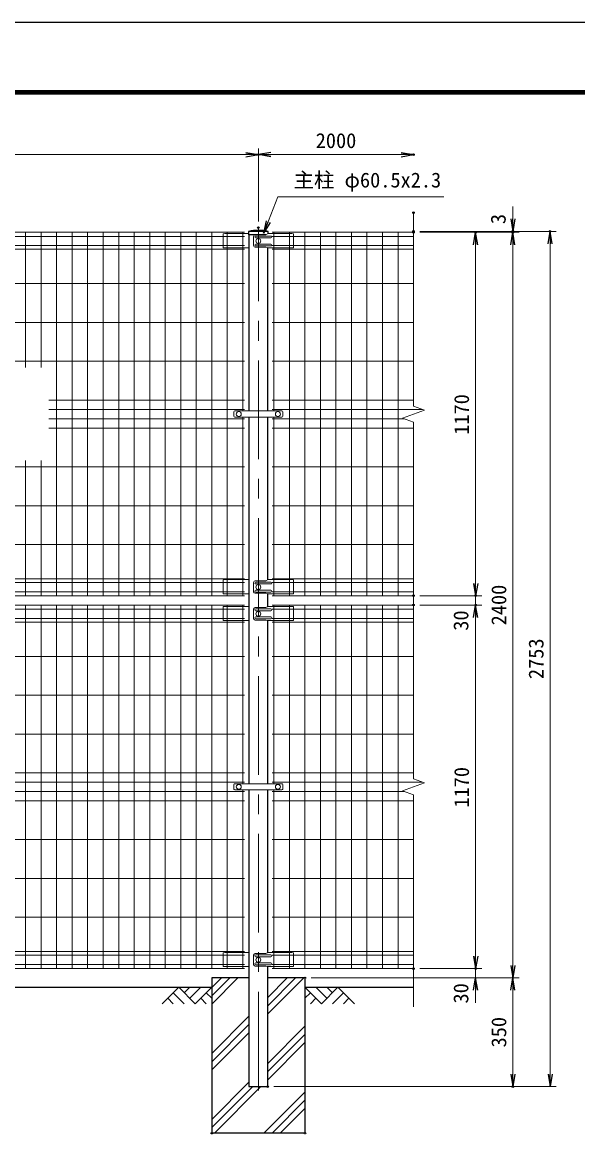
# Model space of a CAD drawing. Units: millimetres, scale not verified. Extents: x -4200 to 4200, y -2970 to 2970.
# Drawn here: x -2146 to -356, y -617 to 2970 of the extents above; entities that cross this region are included whole.
import ezdxf
from ezdxf.enums import TextEntityAlignment as Align

# ---------------------------------------------------------------- set-up
doc = ezdxf.new("R2010")
doc.units = ezdxf.units.MM
doc.header["$LTSCALE"] = 10
doc.header["$PDMODE"] = 32
doc.header["$PDSIZE"] = 5
doc.linetypes.add('USER1', pattern=[50.8, 31.75, -6.35, 6.35, -6.35])
for name, color, linetype, lineweight in [('0-3_D-STR1', 1, 'Continuous', 25), ('0-4_D-BMK', 2, 'USER1', 13), ('0-5_D-STR-DIM', 7, 'Continuous', 13), ('0-8_D-STR2', 7, 'Continuous', 13), ('0-9_D-STR3', 3, 'Continuous', 13), ('0-A_D-STR-TXT', 7, 'Continuous', 13), ('0-B_D-DCR-HCH', 7, 'Continuous', 13), ('0-C_D-BGD', 7, 'Continuous', 25), ('0-D_D-STR4', 7, 'Continuous', 25), ('0-E_D-TTL', 7, 'Continuous', 25)]:
    doc.layers.add(name, color=color, linetype=linetype, lineweight=lineweight)
doc.layers.add('0-6_0', color=7, linetype='Continuous')
doc.layers.add('0-7_Defpoints', color=7, linetype='Continuous')
doc.styles.add('ＭＳ ゴシック', font='')
doc.styles.get('ＭＳ ゴシック').set_extended_font_data('MS Gothic')

# ---------------------------------------------------------------- blocks, each defined once
blk = doc.blocks.new('_Open')
at = {"layer": '0-6_0'}
blk.add_line((-10, 1.667), (0, 0), dxfattribs=at)
blk.add_lwpolyline([(-10, -1.667), (0, 0), (-10, 0)], dxfattribs=at)

msp = doc.modelspace()

# ---------------------------------------------------------------- linework, layer by layer
at = {"layer": '0-3_D-STR1'}
for p, q in [((-1353.52, 2296.98), (-1416.42, 2296.98)), ((-1416.42, 2296.98), (-1416.42, 2285.98)), ((-1353.52, 2296.98), (-1416.42, 2296.98)), ((-1416.42, 2296.98), (-1416.42, 2285.98)), ((-1353.52, 2289.65), (-1353.52, 2296.98)), ((-1353.52, 2289.65), (-1353.52, 2296.98)), ((-1360.99, 2285.98), (-1416.42, 2285.98)), ((-1360.99, 2285.98), (-1416.42, 2285.98)), ((-1415.22, 2285.98), (-1415.22, 1718.98)), ((-1354.72, 1718.98), (-1354.72, 2244.16)), ((-1415.22, 1698.98), (-1415.22, 518.98)), ((-1354.72, 1175.06), (-1354.72, 1698.98)), ((-1354.72, 1089.06), (-1354.72, 1130.59)), ((-1354.72, 518.98), (-1354.72, 1044.59)), ((-1415.22, 498.98), (-1415.22, -456.02)), ((-1354.72, -24.94), (-1354.72, 498.98)), ((-1354.72, -456.02), (-1354.72, -69.41)), ((-1415.22, -456.02), (-1354.72, -456.02))]:
    msp.add_line(p, q, dxfattribs=at)
msp.add_arc((-1384.97, 2137.55), 162.5, 78.84081, 101.15919, dxfattribs=at)
msp.add_arc((-1384.97, 2137.55), 162.5, 78.84081, 101.15919, dxfattribs=at)
at = {"layer": '0-4_D-BMK'}
msp.add_line((-1384.97, -468.02), (-1384.97, 2308.98), dxfattribs=at)
at = {"layer": '0-5_D-STR-DIM'}
for p, q in [((-1384.97, 2328.98), (-1384.97, 2563.98)), ((-1384.97, 2328.98), (-1384.97, 2563.98)), ((-1384.97, 2328.98), (-1384.97, 2563.98)), ((-1384.97, 2328.98), (-1384.97, 2563.98)), ((-3344.97, 2543.98), (-1424.97, 2543.98)), ((-3344.97, 2543.98), (-1424.97, 2543.98)), ((-1344.97, 2543.98), (-924.97, 2543.98)), ((-1344.97, 2543.98), (-924.97, 2543.98)), ((-564.97, 2336.98), (-564.97, 2376.98)), ((-564.97, 2336.98), (-564.97, 2376.98)), ((-884.97, 1734.63), (-884.97, 2356.98)), ((-864.97, 2296.98), (-544.97, 2296.98)), ((-864.97, 2296.98), (-424.97, 2296.98)), ((-864.97, 2296.98), (-544.97, 2296.98)), ((-564.97, 2293.98), (-564.97, 2296.98)), ((-564.97, 2293.98), (-564.97, 2296.98)), ((-864.97, 2293.98), (-544.97, 2293.98)), ((-864.97, 2293.98), (-664.97, 2293.98)), ((-864.97, 2293.98), (-544.97, 2293.98)), ((-864.97, 2293.98), (-544.97, 2293.98)), ((-684.97, 1163.98), (-684.97, 2253.98)), ((-564.97, 2253.98), (-564.97, 2213.98)), ((-564.97, 2253.98), (-564.97, 2213.98)), ((-564.97, -66.02), (-564.97, 2253.98)), ((-444.97, -416.02), (-444.97, 2256.98)), ((-849.74, 1721.81), (-884.97, 1734.63)), ((-920.21, 1696.15), (-849.74, 1721.81)), ((-884.97, 1683.33), (-920.21, 1696.15)), ((-884.97, 1000.98), (-884.97, 1683.33)), ((-684.97, 1163.98), (-684.97, 1203.98)), ((-884.97, 534.63), (-884.97, 1156.98)), ((-864.97, 1123.98), (-664.97, 1123.98)), ((-864.97, 1123.98), (-664.97, 1123.98)), ((-684.97, 1093.98), (-684.97, 1123.98)), ((-864.97, 1093.98), (-664.97, 1093.98)), ((-864.97, 1093.98), (-664.97, 1093.98)), ((-684.97, -36.02), (-684.97, 1053.98)), ((-684.97, 1053.98), (-684.97, 1013.98)), ((-920.21, 496.15), (-849.74, 521.81)), ((-849.74, 521.81), (-884.97, 534.63)), ((-884.97, 483.33), (-920.21, 496.15)), ((-884.97, -199.02), (-884.97, 483.33)), ((-684.97, -36.02), (-684.97, 3.98)), ((-1214.97, -106.02), (-664.97, -106.02)), ((-1214.97, -106.02), (-544.97, -106.02)), ((-1214.97, -106.02), (-544.97, -106.02)), ((-864.97, -76.02), (-664.97, -76.02)), ((-864.97, -76.02), (-664.97, -76.02)), ((-684.97, -106.02), (-684.97, -76.02)), ((-684.97, -146.02), (-684.97, -186.02)), ((-564.97, -146.02), (-564.97, -416.02)), ((-1334.72, -456.02), (-544.97, -456.02)), ((-1334.72, -456.02), (-424.97, -456.02))]:
    msp.add_line(p, q, dxfattribs=at)
at = {"layer": '0-7_Defpoints'}
for p in [(-1384.97, 2543.98), (-884.97, 2543.98), (-884.97, 2356.98), (-1384.97, 2308.98), (-884.97, 2296.98), (-884.97, 2293.98), (-684.97, 2293.98), (-564.97, 2296.98), (-564.97, 2293.98), (-444.97, 2296.98), (-884.97, 1123.98), (-684.97, 1123.98), (-884.97, 1093.98), (-684.97, 1093.98), (-1234.97, -106.02), (-884.97, -76.02), (-884.97, -76.02), (-684.97, -76.02), (-1354.72, -456.02), (-1354.72, -456.02), (-564.97, -456.02), (-1534.97, -606.02), (-1234.97, -606.02)]:
    msp.add_point(p, dxfattribs=at)
at = {"layer": '0-8_D-STR2'}
for p, q in [((-1429.97, 2293.98), (-3339.97, 2293.98)), ((-1429.97, 2280.88), (-3339.97, 2280.88)), ((-2134.97, 1858.98), (-2134.97, 2293.98)), ((-2084.97, 1858.98), (-2084.97, 2293.98)), ((-2034.97, 1123.98), (-2034.97, 2293.98)), ((-1984.97, 1123.98), (-1984.97, 2293.98)), ((-1934.97, 1123.98), (-1934.97, 2293.98)), ((-1884.97, 1123.98), (-1884.97, 2293.98)), ((-1834.97, 1123.98), (-1834.97, 2293.98)), ((-1784.97, 1123.98), (-1784.97, 2293.98)), ((-1734.97, 1123.98), (-1734.97, 2293.98)), ((-1684.97, 1123.98), (-1684.97, 2293.98)), ((-1634.97, 1123.98), (-1634.97, 2293.98)), ((-1584.97, 1123.98), (-1584.97, 2293.98)), ((-1534.97, 1123.98), (-1534.97, 2293.98)), ((-1484.97, 1123.98), (-1484.97, 2293.98)), ((-1434.97, 1718.98), (-1434.97, 2293.98)), ((-1339.97, 2293.98), (-884.97, 2293.98)), ((-1339.97, 2280.88), (-884.97, 2280.88)), ((-1334.97, 1718.98), (-1334.97, 2293.98)), ((-1284.97, 1123.98), (-1284.97, 2293.98)), ((-1234.97, 1123.98), (-1234.97, 2293.98)), ((-1184.97, 1123.98), (-1184.97, 2293.98)), ((-1134.97, 1123.98), (-1134.97, 2293.98)), ((-1084.97, 1123.98), (-1084.97, 2293.98)), ((-1034.97, 1123.98), (-1034.97, 2293.98)), ((-984.97, 1123.98), (-984.97, 2293.98)), ((-934.97, 1123.98), (-934.97, 2293.98)), ((-1429.97, 2251.08), (-3339.97, 2251.08)), ((-1429.97, 2239.22), (-3339.97, 2239.22)), ((-1339.97, 2251.08), (-884.97, 2251.08)), ((-1339.97, 2239.22), (-884.97, 2239.22)), ((-1429.97, 2128.98), (-3339.97, 2128.98)), ((-1339.97, 2128.98), (-884.97, 2128.98)), ((-1429.97, 2003.98), (-3339.97, 2003.98)), ((-1339.97, 2003.98), (-884.97, 2003.98)), ((-1429.97, 1878.98), (-3339.97, 1878.98)), ((-1339.97, 1878.98), (-884.97, 1878.98)), ((-1429.97, 1753.98), (-2059.97, 1753.98)), ((-1429.97, 1723.98), (-2059.97, 1723.98)), ((-1339.97, 1753.98), (-884.97, 1753.98)), ((-1339.97, 1723.98), (-855.71, 1723.98)), ((-1429.97, 1693.98), (-2059.97, 1693.98)), ((-1434.97, 1123.98), (-1434.97, 1698.98)), ((-1339.97, 1693.98), (-914.24, 1693.98)), ((-1334.97, 1123.98), (-1334.97, 1698.98)), ((-1429.97, 1663.98), (-2059.97, 1663.98)), ((-1339.97, 1663.98), (-884.97, 1663.98)), ((-2134.97, 1123.98), (-2134.97, 1558.98)), ((-2084.97, 1123.98), (-2084.97, 1558.98)), ((-1429.97, 1538.98), (-3339.97, 1538.98)), ((-1339.97, 1538.98), (-884.97, 1538.98)), ((-1429.97, 1413.98), (-3339.97, 1413.98)), ((-1339.97, 1413.98), (-884.97, 1413.98)), ((-1429.97, 1288.98), (-3339.97, 1288.98)), ((-1339.97, 1288.98), (-884.97, 1288.98)), ((-1429.97, 1178.74), (-3339.97, 1178.74)), ((-1429.97, 1166.88), (-3339.97, 1166.88)), ((-1339.97, 1178.74), (-884.97, 1178.74)), ((-1339.97, 1166.88), (-884.97, 1166.88)), ((-1429.97, 1137.08), (-3339.97, 1137.08)), ((-1429.97, 1123.98), (-3339.97, 1123.98)), ((-1339.97, 1137.08), (-884.97, 1137.08)), ((-1339.97, 1123.98), (-884.97, 1123.98)), ((-1429.97, 1093.98), (-3339.97, 1093.98)), ((-1429.97, 1080.88), (-3339.97, 1080.88)), ((-2134.97, -76.02), (-2134.97, 1093.98)), ((-2084.97, -76.02), (-2084.97, 1093.98)), ((-2034.97, -76.02), (-2034.97, 1093.98)), ((-1984.97, -76.02), (-1984.97, 1093.98)), ((-1934.97, -76.02), (-1934.97, 1093.98)), ((-1884.97, -76.02), (-1884.97, 1093.98)), ((-1834.97, -76.02), (-1834.97, 1093.98)), ((-1784.97, -76.02), (-1784.97, 1093.98)), ((-1734.97, -76.02), (-1734.97, 1093.98)), ((-1684.97, -76.02), (-1684.97, 1093.98)), ((-1634.97, -76.02), (-1634.97, 1093.98)), ((-1584.97, -76.02), (-1584.97, 1093.98)), ((-1534.97, -76.02), (-1534.97, 1093.98)), ((-1484.97, -76.02), (-1484.97, 1093.98)), ((-1434.97, 518.98), (-1434.97, 1093.98)), ((-1339.97, 1093.98), (-884.97, 1093.98)), ((-1339.97, 1080.88), (-884.97, 1080.88)), ((-1334.97, 518.98), (-1334.97, 1093.98)), ((-1284.97, -76.02), (-1284.97, 1093.98)), ((-1234.97, -76.02), (-1234.97, 1093.98)), ((-1184.97, -76.02), (-1184.97, 1093.98)), ((-1134.97, -76.02), (-1134.97, 1093.98)), ((-1084.97, -76.02), (-1084.97, 1093.98)), ((-1034.97, -76.02), (-1034.97, 1093.98)), ((-984.97, -76.02), (-984.97, 1093.98)), ((-934.97, -76.02), (-934.97, 1093.98)), ((-1429.97, 1051.08), (-3339.97, 1051.08)), ((-1339.97, 1051.08), (-884.97, 1051.08)), ((-1429.97, 1039.22), (-3339.97, 1039.22)), ((-1339.97, 1039.22), (-884.97, 1039.22)), ((-1429.97, 928.98), (-3339.97, 928.98)), ((-1339.97, 928.98), (-884.97, 928.98)), ((-1429.97, 803.98), (-3339.97, 803.98)), ((-1339.97, 803.98), (-884.97, 803.98)), ((-1429.97, 678.98), (-3339.97, 678.98)), ((-1339.97, 678.98), (-884.97, 678.98)), ((-1429.97, 553.98), (-3339.97, 553.98)), ((-1339.97, 553.98), (-884.97, 553.98)), ((-1429.97, 523.98), (-3339.97, 523.98)), ((-1339.97, 523.98), (-855.71, 523.98)), ((-1429.97, 493.98), (-3339.97, 493.98)), ((-1434.97, -76.02), (-1434.97, 498.98)), ((-1339.97, 493.98), (-914.24, 493.98)), ((-1334.97, -76.02), (-1334.97, 498.98)), ((-1429.97, 463.98), (-3339.97, 463.98)), ((-1339.97, 463.98), (-884.97, 463.98)), ((-1429.97, 338.98), (-3339.97, 338.98)), ((-1339.97, 338.98), (-884.97, 338.98)), ((-1429.97, 213.98), (-3339.97, 213.98)), ((-1339.97, 213.98), (-884.97, 213.98)), ((-1429.97, 88.98), (-3339.97, 88.98)), ((-1339.97, 88.98), (-884.97, 88.98)), ((-1429.97, -21.26), (-3339.97, -21.26)), ((-1429.97, -33.12), (-3339.97, -33.12)), ((-1339.97, -21.26), (-884.97, -21.26)), ((-1339.97, -33.12), (-884.97, -33.12)), ((-1429.97, -62.92), (-3339.97, -62.92)), ((-1339.97, -62.92), (-884.97, -62.92)), ((-1429.97, -76.02), (-3339.97, -76.02)), ((-1339.97, -76.02), (-884.97, -76.02))]:
    msp.add_line(p, q, dxfattribs=at)
at = {"layer": '0-9_D-STR3'}
for p, q in [((-1492.97, 2289.98), (-1497.97, 2288.98)), ((-1497.97, 2288.98), (-1497.97, 2245.16)), ((-1492.97, 2289.98), (-1417.1, 2289.98)), ((-1417.1, 2289.98), (-1416.42, 2289.65)), ((-1400.46, 2280.98), (-1400.46, 2250.98)), ((-1360.99, 2285.98), (-1395.46, 2285.98)), ((-1344.39, 2281.98), (-1393.39, 2281.98)), ((-1344.39, 2275.98), (-1393.39, 2275.98)), ((-1352.85, 2289.98), (-1360.99, 2285.98)), ((-1276.97, 2289.98), (-1352.85, 2289.98)), ((-1276.97, 2289.98), (-1271.97, 2288.98)), ((-1271.97, 2288.98), (-1271.97, 2245.16)), ((-1417.18, 2244.16), (-1496.97, 2244.16)), ((-1415.22, 2244.58), (-1417.18, 2244.16)), ((-1360.99, 2245.98), (-1395.46, 2245.98)), ((-1344.39, 2255.98), (-1393.39, 2255.98)), ((-1344.39, 2249.98), (-1393.39, 2249.98)), ((-1360.99, 2245.98), (-1352.77, 2244.16)), ((-1352.77, 2244.16), (-1272.97, 2244.16)), ((-1463.47, 1715.98), (-1463.47, 1701.98)), ((-1460.47, 1718.98), (-1309.47, 1718.98)), ((-1460.47, 1698.98), (-1309.47, 1698.98)), ((-1306.47, 1715.98), (-1306.47, 1701.98)), ((-1492.97, 1175.98), (-1497.97, 1174.98)), ((-1497.97, 1174.98), (-1497.97, 1131.16)), ((-1492.97, 1175.98), (-1417.1, 1175.98)), ((-1417.1, 1175.98), (-1415.22, 1175.06)), ((-1400.46, 1166.98), (-1400.46, 1136.98)), ((-1360.99, 1171.98), (-1395.46, 1171.98)), ((-1344.39, 1167.98), (-1393.39, 1167.98)), ((-1344.39, 1161.98), (-1393.39, 1161.98)), ((-1352.85, 1175.98), (-1360.99, 1171.98)), ((-1276.97, 1175.98), (-1352.85, 1175.98)), ((-1276.97, 1175.98), (-1271.97, 1174.98)), ((-1271.97, 1174.98), (-1271.97, 1131.16)), ((-1417.18, 1130.16), (-1496.97, 1130.16)), ((-1415.22, 1130.58), (-1417.18, 1130.16)), ((-1360.99, 1131.98), (-1395.46, 1131.98)), ((-1344.39, 1141.98), (-1393.39, 1141.98)), ((-1344.39, 1135.98), (-1393.39, 1135.98)), ((-1360.99, 1131.98), (-1352.77, 1130.16)), ((-1352.77, 1130.16), (-1272.97, 1130.16)), ((-1492.97, 1089.98), (-1497.97, 1088.98)), ((-1497.97, 1088.98), (-1497.97, 1045.16)), ((-1492.97, 1089.98), (-1417.1, 1089.98)), ((-1417.1, 1089.98), (-1416.42, 1089.65)), ((-1400.46, 1080.98), (-1400.46, 1050.98)), ((-1360.99, 1085.98), (-1395.46, 1085.98)), ((-1344.39, 1081.98), (-1393.39, 1081.98)), ((-1352.85, 1089.98), (-1360.99, 1085.98)), ((-1276.97, 1089.98), (-1352.85, 1089.98)), ((-1276.97, 1089.98), (-1271.97, 1088.98)), ((-1271.97, 1088.98), (-1271.97, 1045.16)), ((-1417.18, 1044.16), (-1496.97, 1044.16)), ((-1415.22, 1044.58), (-1417.18, 1044.16)), ((-1360.99, 1045.98), (-1395.46, 1045.98)), ((-1344.39, 1075.98), (-1393.39, 1075.98)), ((-1344.39, 1055.98), (-1393.39, 1055.98)), ((-1344.39, 1049.98), (-1393.39, 1049.98)), ((-1360.99, 1045.98), (-1352.77, 1044.16)), ((-1352.77, 1044.16), (-1272.97, 1044.16)), ((-1463.47, 515.98), (-1463.47, 501.98)), ((-1460.47, 518.98), (-1309.47, 518.98)), ((-1306.47, 515.98), (-1306.47, 501.98)), ((-1460.47, 498.98), (-1309.47, 498.98)), ((-1492.97, -24.02), (-1497.97, -25.02)), ((-1497.97, -25.02), (-1497.97, -68.84)), ((-1492.97, -24.02), (-1417.1, -24.02)), ((-1417.1, -24.02), (-1415.22, -24.94)), ((-1400.46, -33.02), (-1400.46, -63.02)), ((-1360.99, -28.02), (-1395.46, -28.02)), ((-1344.39, -32.02), (-1393.39, -32.02)), ((-1352.85, -24.02), (-1360.99, -28.02)), ((-1276.97, -24.02), (-1352.85, -24.02)), ((-1276.97, -24.02), (-1271.97, -25.02)), ((-1271.97, -25.02), (-1271.97, -68.84)), ((-1417.18, -69.84), (-1496.97, -69.84)), ((-1415.22, -69.42), (-1417.18, -69.84)), ((-1360.99, -68.02), (-1395.46, -68.02)), ((-1344.39, -38.02), (-1393.39, -38.02)), ((-1344.39, -58.02), (-1393.39, -58.02)), ((-1344.39, -64.02), (-1393.39, -64.02)), ((-1360.99, -68.02), (-1352.77, -69.84)), ((-1352.77, -69.84), (-1272.97, -69.84))]:
    msp.add_line(p, q, dxfattribs=at)
for centre in [(-1384.97, 2265.98), (-1447.97, 1708.98), (-1321.97, 1708.98), (-1384.97, 1151.98), (-1384.97, 1065.98), (-1384.97, 1065.98), (-1447.97, 508.98), (-1321.97, 508.98), (-1384.97, -48.02)]:
    msp.add_circle(centre, 8, dxfattribs=at)
for centre, radius, start, end in [((-1395.46, 2280.98), 5, 90, 180), ((-1393.39, 2278.98), 3, 90, 270), ((-1344.39, 2278.98), 3, 270, 90), ((-1496.97, 2245.16), 1, 180, 270), ((-1395.46, 2250.98), 5, 180, 270), ((-1393.39, 2252.98), 3, 90, 270), ((-1344.39, 2252.98), 3, 270, 90), ((-1272.97, 2245.16), 1, 270, 0), ((-1460.47, 1715.98), 3, 90, 180), ((-1460.47, 1701.98), 3, 180, 270), ((-1309.47, 1715.98), 3, 0, 90), ((-1309.47, 1701.98), 3, 270, 0), ((-1395.46, 1166.98), 5, 90, 180), ((-1393.39, 1164.98), 3, 90, 270), ((-1344.39, 1164.98), 3, 270, 90), ((-1496.97, 1131.16), 1, 180, 270), ((-1395.46, 1136.98), 5, 180, 270), ((-1393.39, 1138.98), 3, 90, 270), ((-1344.39, 1138.98), 3, 270, 90), ((-1272.97, 1131.16), 1, 270, 0), ((-1395.46, 1080.98), 5, 90, 180), ((-1393.39, 1078.98), 3, 90, 270), ((-1344.39, 1078.98), 3, 270, 90), ((-1496.97, 1045.16), 1, 180, 270), ((-1395.46, 1050.98), 5, 180, 270), ((-1393.39, 1052.98), 3, 90, 270), ((-1344.39, 1052.98), 3, 270, 90), ((-1272.97, 1045.16), 1, 270, 0), ((-1460.47, 515.98), 3, 90, 180), ((-1309.47, 515.98), 3, 0, 90), ((-1460.47, 501.98), 3, 180, 270), ((-1309.47, 501.98), 3, 270, 0), ((-1395.46, -33.02), 5, 90, 180), ((-1393.39, -35.02), 3, 90, 270), ((-1344.39, -35.02), 3, 270, 90), ((-1496.97, -68.84), 1, 180, 270), ((-1395.46, -63.02), 5, 180, 270), ((-1393.39, -61.02), 3, 90, 270), ((-1344.39, -61.02), 3, 270, 90), ((-1272.97, -68.84), 1, 270, 0)]:
    msp.add_arc(centre, radius, start, end, dxfattribs=at)
at = {"layer": '0-A_D-STR-TXT'}
msp.add_lwpolyline([(-787.46, 2407.71), (-1322.14, 2407.71), (-1367.63, 2292.76)], dxfattribs=at)
at = {"layer": '0-B_D-DCR-HCH'}
for p, q in [((-1534.97, -190.12), (-1450.88, -106.02)), ((-1534.97, -163.6), (-1477.39, -106.02)), ((-1534.97, -137.08), (-1503.91, -106.02)), ((-1354.72, -222), (-1238.75, -106.02)), ((-1354.72, -195.48), (-1265.26, -106.02)), ((-1354.72, -168.97), (-1291.78, -106.02)), ((-1641.4, -136.02), (-1694.61, -189.23)), ((-1641.4, -136.02), (-1588.19, -189.23)), ((-1623.66, -153.76), (-1605.92, -136.02)), ((-1605.92, -171.5), (-1570.45, -136.02)), ((-1588.19, -189.23), (-1534.97, -136.02)), ((-1181.76, -189.23), (-1234.97, -136.02)), ((-1164.03, -171.5), (-1199.5, -136.02)), ((-1128.55, -136.02), (-1181.76, -189.23)), ((-1146.38, -153.85), (-1164.21, -136.02)), ((-1128.55, -136.02), (-1075.34, -189.23)), ((-1676.87, -171.5), (-1659.05, -189.23)), ((-1659.14, -153.76), (-1623.5, -189.23)), ((-1570.45, -171.5), (-1552.63, -189.23)), ((-1552.71, -153.76), (-1534.97, -171.41)), ((-1217.24, -153.76), (-1234.97, -171.41)), ((-1199.5, -171.5), (-1217.32, -189.23)), ((-1110.81, -153.76), (-1146.45, -189.23)), ((-1093.08, -171.5), (-1110.89, -189.23)), ((-1534.97, -349.22), (-1415.22, -229.47)), ((-1534.97, -375.73), (-1415.22, -255.98)), ((-1534.97, -402.25), (-1415.22, -282.5)), ((-1354.72, -381.1), (-1234.97, -261.35)), ((-1354.72, -407.62), (-1234.97, -287.87)), ((-1354.72, -434.13), (-1234.97, -314.38)), ((-1534.97, -561.35), (-1415.22, -441.6)), ((-1534.97, -587.87), (-1403.13, -456.02)), ((-1526.61, -606.02), (-1376.61, -456.02)), ((-1367.51, -606.02), (-1234.97, -473.48)), ((-1341, -606.02), (-1234.97, -500)), ((-1314.48, -606.02), (-1234.97, -526.51))]:
    msp.add_line(p, q, dxfattribs=at)
at = {"layer": '0-C_D-BGD'}
for p, q in [((-3234.97, -136.02), (-1534.97, -136.02)), ((-1234.97, -136.02), (-884.97, -136.02))]:
    msp.add_line(p, q, dxfattribs=at)
at = {"layer": '0-D_D-STR4'}
for p, q in [((-1534.97, -106.02), (-1534.97, -606.02)), ((-1415.22, -106.02), (-1534.97, -106.02)), ((-1234.97, -106.02), (-1354.72, -106.02)), ((-1234.97, -106.02), (-1234.97, -606.02)), ((-1234.97, -606.02), (-1534.97, -606.02))]:
    msp.add_line(p, q, dxfattribs=at)
at = {"layer": '0-E_D-TTL', "color": 2}
msp.add_lwpolyline([(-4200, 2970), (4200, 2970), (4200, -2970), (-4200, -2970)], close=True, dxfattribs=at)
at = {"layer": '0-E_D-TTL'}
for points in [[(-3930, 2750), (3930, 2750), (3930, -2750), (-3930, -2750)], [(-3927.5, 2747.5), (3927.5, 2747.5), (3927.5, -2747.5), (-3927.5, -2747.5)], [(-3925, 2745), (3925, 2745), (3925, -2745), (-3925, -2745)], [(-3922.5, 2742.5), (3922.5, 2742.5), (3922.5, -2742.5), (-3922.5, -2742.5)], [(-3920, 2740), (3920, 2740), (3920, -2740), (-3920, -2740)]]:
    msp.add_lwpolyline(points, close=True, dxfattribs=at)

# ---------------------------------------------------------------- block references
at = {"layer": '0-5_D-STR-DIM', "xscale": 4, "yscale": 4}
for p in [(-1384.97, 2543.98), (-1384.97, 2543.98), (-884.97, 2543.98), (-884.97, 2543.98)]:
    msp.add_blockref('_Open', p, dxfattribs=at)
for p, rotation in [((-1384.97, 2543.98), 180), ((-1384.97, 2543.98), 180), ((-564.97, 2296.98), 270), ((-564.97, 2296.98), 270), ((-444.97, 2296.98), 90), ((-684.97, 2293.98), 90), ((-564.97, 2293.98), 90), ((-564.97, 2293.98), 90), ((-564.97, 2293.98), 90), ((-684.97, 1123.98), 270), ((-684.97, 1123.98), 270), ((-684.97, 1093.98), 90), ((-684.97, 1093.98), 90), ((-684.97, -76.02), 270), ((-684.97, -76.02), 270), ((-564.97, -106.02), 270), ((-684.97, -106.02), 90), ((-564.97, -106.02), 90), ((-564.97, -456.02), 270), ((-444.97, -456.02), 270)]:
    msp.add_blockref('_Open', p, dxfattribs=dict(at, rotation=rotation))
at = {"layer": '0-A_D-STR-TXT', "xscale": 4, "yscale": 4, "rotation": 248.409}
msp.add_blockref('_Open', (-1368.36, 2290.9), dxfattribs=at)

# ---------------------------------------------------------------- texts
at = {"layer": '0-5_D-STR-DIM', "style": 'ＭＳ ゴシック'}
msp.add_text('2000', height=48.09, dxfattribs=at).set_placement((-1200.22, 2550.73), align=Align.BOTTOM_LEFT)
msp.add_text('2000', height=48.09, dxfattribs=at).set_placement((-1200.22, 2550.73), align=Align.BOTTOM_LEFT)
for s, p in [('3', (-573.64, 2320.28)), ('3', (-573.64, 2320.28)), ('1170', (-691.72, 1642.08)), ('2400', (-571.72, 1028.73)), ('30', (-693.88, 1011.51)), ('2753', (-451.72, 855.88)), ('1170', (-691.72, 442.08)), ('30', (-693.88, -188.49)), ('350', (-571.72, -329.9))]:
    msp.add_text(s, height=48.09, rotation=90, dxfattribs=at).set_placement(p, align=Align.BOTTOM_LEFT)
at = {"layer": '0-A_D-STR-TXT', "style": 'ＭＳ ゴシック'}
msp.add_text('主柱 φ60.5x2.3', height=48.09, dxfattribs=at).set_placement((-1271.21, 2423.72), align=Align.BOTTOM_LEFT)

doc.saveas('drawing.dxf')
